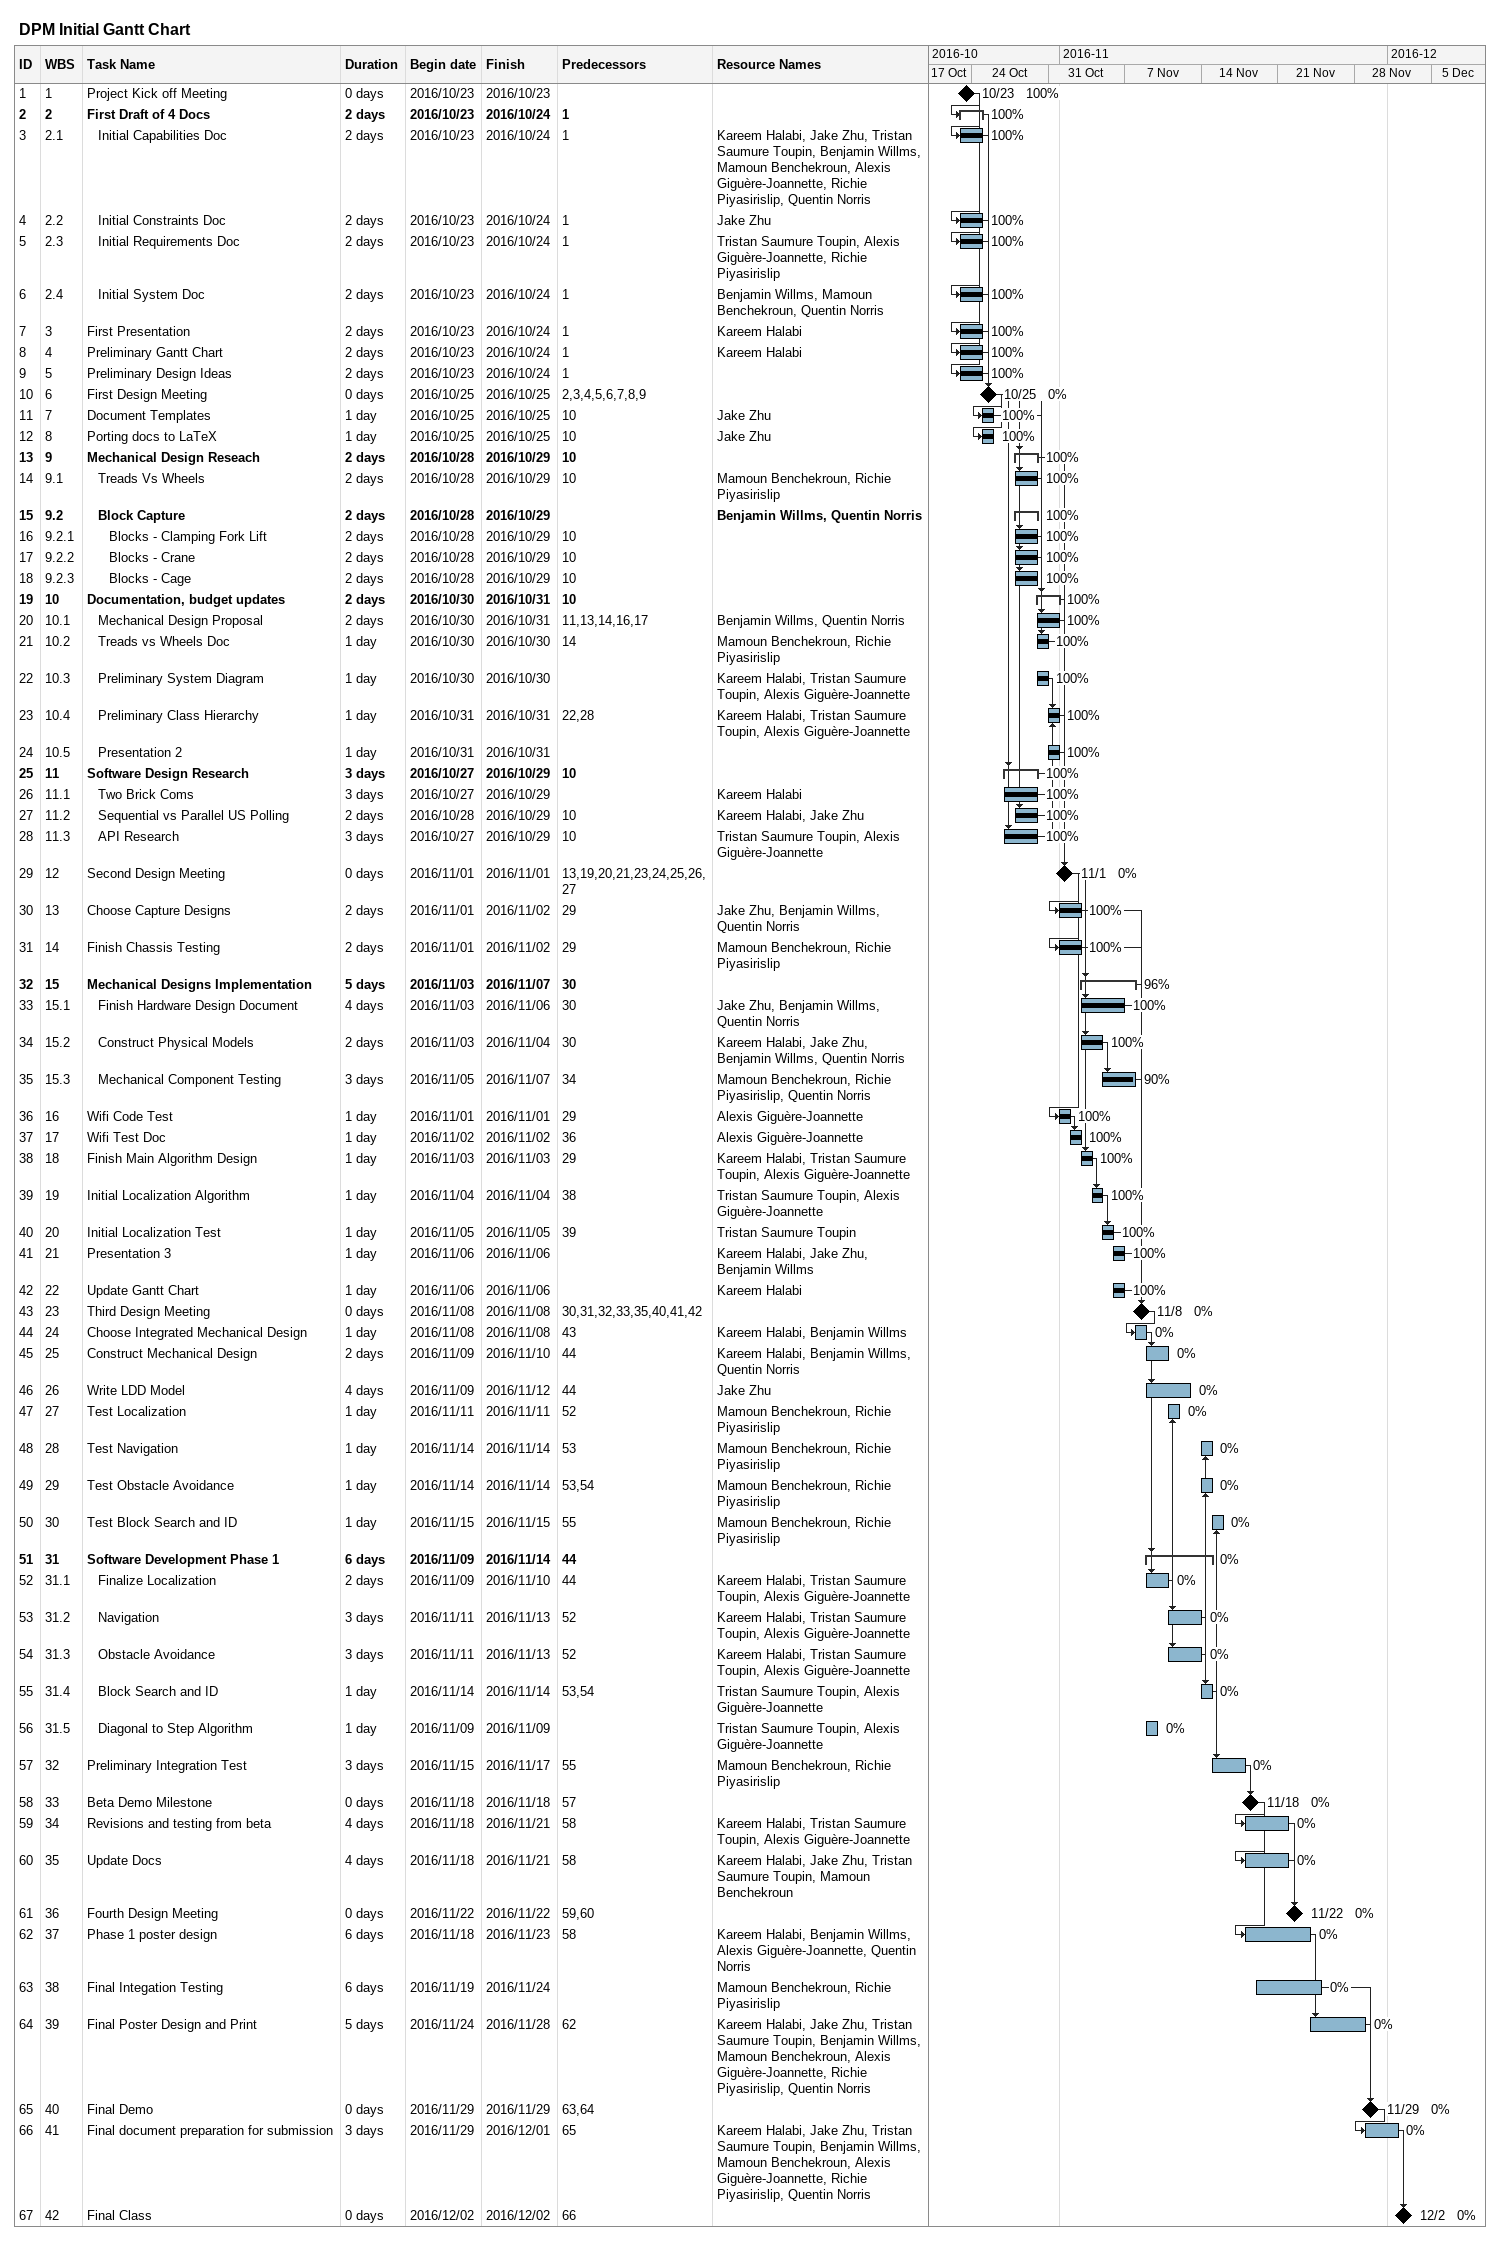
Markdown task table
DPM Initial Gantt Chart

| ID | WBS | Task | Duration | Start | Finish | Predecessors | Resources | % complete |
|---|---|---|---|---|---|---|---|---|
| 1 | 1 | Project Kick off Meeting | 0d | 2016-10-23 | 2016-10-23 |  |  | 100 |
| 2 | 2 | **First Draft of 4 Docs** | 2d | 2016-10-23 | 2016-10-24 | 1 |  | 100 |
| 3 | 2.1 | Initial Capabilities Doc | 2d | 2016-10-23 | 2016-10-24 | 1 | Kareem Halabi, Jake Zhu, Tristan Saumure Toupin, Benjamin Willms, Mamoun Benchekroun, Alexis Giguère-Joannette, Richie Piyasirislip, Quentin Norris | 100 |
| 4 | 2.2 | Initial Constraints Doc | 2d | 2016-10-23 | 2016-10-24 | 1 | Jake Zhu | 100 |
| 5 | 2.3 | Initial Requirements Doc | 2d | 2016-10-23 | 2016-10-24 | 1 | Tristan Saumure Toupin, Alexis Giguère-Joannette, Richie Piyasirislip | 100 |
| 6 | 2.4 | Initial System Doc | 2d | 2016-10-23 | 2016-10-24 | 1 | Benjamin Willms, Mamoun Benchekroun, Quentin Norris | 100 |
| 7 | 3 | First Presentation | 2d | 2016-10-23 | 2016-10-24 | 1 | Kareem Halabi | 100 |
| 8 | 4 | Preliminary Gantt Chart | 2d | 2016-10-23 | 2016-10-24 | 1 | Kareem Halabi | 100 |
| 9 | 5 | Preliminary Design Ideas | 2d | 2016-10-23 | 2016-10-24 | 1 |  | 100 |
| 10 | 6 | First Design Meeting | 0d | 2016-10-25 | 2016-10-25 | 2, 3, 4, 5, 6, 7, 8, 9 |  | 0 |
| 11 | 7 | Document Templates | 1d | 2016-10-25 | 2016-10-25 | 10 | Jake Zhu | 100 |
| 12 | 8 | Porting docs to LaTeX | 1d | 2016-10-25 | 2016-10-25 | 10 | Jake Zhu | 100 |
| 13 | 9 | **Mechanical Design Reseach** | 2d | 2016-10-28 | 2016-10-29 | 10 |  | 100 |
| 14 | 9.1 | Treads Vs Wheels | 2d | 2016-10-28 | 2016-10-29 | 10 | Mamoun Benchekroun, Richie Piyasirislip | 100 |
| 15 | 9.2 | **Block Capture** | 2d | 2016-10-28 | 2016-10-29 |  | Benjamin Willms, Quentin Norris | 100 |
| 16 | 9.2.1 | Blocks - Clamping Fork Lift | 2d | 2016-10-28 | 2016-10-29 | 10 |  | 100 |
| 17 | 9.2.2 | Blocks - Crane | 2d | 2016-10-28 | 2016-10-29 | 10 |  | 100 |
| 18 | 9.2.3 | Blocks - Cage | 2d | 2016-10-28 | 2016-10-29 | 10 |  | 100 |
| 19 | 10 | **Documentation, budget updates** | 2d | 2016-10-30 | 2016-10-31 | 10 |  | 100 |
| 20 | 10.1 | Mechanical Design Proposal | 2d | 2016-10-30 | 2016-10-31 | 11, 13, 14, 16, 17 | Benjamin Willms, Quentin Norris | 100 |
| 21 | 10.2 | Treads vs Wheels Doc | 1d | 2016-10-30 | 2016-10-30 | 14 | Mamoun Benchekroun, Richie Piyasirislip | 100 |
| 22 | 10.3 | Preliminary System Diagram | 1d | 2016-10-30 | 2016-10-30 |  | Kareem Halabi, Tristan Saumure Toupin, Alexis Giguère-Joannette | 100 |
| 23 | 10.4 | Preliminary Class Hierarchy | 1d | 2016-10-31 | 2016-10-31 | 22, 28 | Kareem Halabi, Tristan Saumure Toupin, Alexis Giguère-Joannette | 100 |
| 24 | 10.5 | Presentation 2 | 1d | 2016-10-31 | 2016-10-31 |  |  | 100 |
| 25 | 11 | **Software Design Research** | 3d | 2016-10-27 | 2016-10-29 | 10 |  | 100 |
| 26 | 11.1 | Two Brick Coms | 3d | 2016-10-27 | 2016-10-29 |  | Kareem Halabi | 100 |
| 27 | 11.2 | Sequential vs Parallel US Polling | 2d | 2016-10-28 | 2016-10-29 | 10 | Kareem Halabi, Jake Zhu | 100 |
| 28 | 11.3 | API Research | 3d | 2016-10-27 | 2016-10-29 | 10 | Tristan Saumure Toupin, Alexis Giguère-Joannette | 100 |
| 29 | 12 | Second Design Meeting | 0d | 2016-11-01 | 2016-11-01 | 13, 19, 20, 21, 23, 24, 25, 26, 27 |  | 0 |
| 30 | 13 | Choose Capture Designs | 2d | 2016-11-01 | 2016-11-02 | 29 | Jake Zhu, Benjamin Willms, Quentin Norris | 100 |
| 31 | 14 | Finish Chassis Testing | 2d | 2016-11-01 | 2016-11-02 | 29 | Mamoun Benchekroun, Richie Piyasirislip | 100 |
| 32 | 15 | **Mechanical Designs Implementation** | 5d | 2016-11-03 | 2016-11-07 | 30 |  | 96 |
| 33 | 15.1 | Finish Hardware Design Document | 4d | 2016-11-03 | 2016-11-06 | 30 | Jake Zhu, Benjamin Willms, Quentin Norris | 100 |
| 34 | 15.2 | Construct Physical Models | 2d | 2016-11-03 | 2016-11-04 | 30 | Kareem Halabi, Jake Zhu, Benjamin Willms, Quentin Norris | 100 |
| 35 | 15.3 | Mechanical Component Testing | 3d | 2016-11-05 | 2016-11-07 | 34 | Mamoun Benchekroun, Richie Piyasirislip, Quentin Norris | 90 |
| 36 | 16 | Wifi Code Test | 1d | 2016-11-01 | 2016-11-01 | 29 | Alexis Giguère-Joannette | 100 |
| 37 | 17 | Wifi Test Doc | 1d | 2016-11-02 | 2016-11-02 | 36 | Alexis Giguère-Joannette | 100 |
| 38 | 18 | Finish Main Algorithm Design | 1d | 2016-11-03 | 2016-11-03 | 29 | Kareem Halabi, Tristan Saumure Toupin, Alexis Giguère-Joannette | 100 |
| 39 | 19 | Initial Localization Algorithm | 1d | 2016-11-04 | 2016-11-04 | 38 | Tristan Saumure Toupin, Alexis Giguère-Joannette | 100 |
| 40 | 20 | Initial Localization Test | 1d | 2016-11-05 | 2016-11-05 | 39 | Tristan Saumure Toupin | 100 |
| 41 | 21 | Presentation 3 | 1d | 2016-11-06 | 2016-11-06 |  | Kareem Halabi, Jake Zhu, Benjamin Willms | 100 |
| 42 | 22 | Update Gantt Chart | 1d | 2016-11-06 | 2016-11-06 |  | Kareem Halabi | 100 |
| 43 | 23 | Third Design Meeting | 0d | 2016-11-08 | 2016-11-08 | 30, 31, 32, 33, 35, 40, 41, 42 |  | 0 |
| 44 | 24 | Choose Integrated Mechanical Design | 1d | 2016-11-08 | 2016-11-08 | 43 | Kareem Halabi, Benjamin Willms | 0 |
| 45 | 25 | Construct Mechanical Design | 2d | 2016-11-09 | 2016-11-10 | 44 | Kareem Halabi, Benjamin Willms, Quentin Norris | 0 |
| 46 | 26 | Write LDD Model | 4d | 2016-11-09 | 2016-11-12 | 44 | Jake Zhu | 0 |
| 47 | 27 | Test Localization | 1d | 2016-11-11 | 2016-11-11 | 52 | Mamoun Benchekroun, Richie Piyasirislip | 0 |
| 48 | 28 | Test Navigation | 1d | 2016-11-14 | 2016-11-14 | 53 | Mamoun Benchekroun, Richie Piyasirislip | 0 |
| 49 | 29 | Test Obstacle Avoidance | 1d | 2016-11-14 | 2016-11-14 | 53, 54 | Mamoun Benchekroun, Richie Piyasirislip | 0 |
| 50 | 30 | Test Block Search and ID | 1d | 2016-11-15 | 2016-11-15 | 55 | Mamoun Benchekroun, Richie Piyasirislip | 0 |
| 51 | 31 | **Software Development Phase 1** | 6d | 2016-11-09 | 2016-11-14 | 44 |  | 0 |
| 52 | 31.1 | Finalize Localization | 2d | 2016-11-09 | 2016-11-10 | 44 | Kareem Halabi, Tristan Saumure Toupin, Alexis Giguère-Joannette | 0 |
| 53 | 31.2 | Navigation | 3d | 2016-11-11 | 2016-11-13 | 52 | Kareem Halabi, Tristan Saumure Toupin, Alexis Giguère-Joannette | 0 |
| 54 | 31.3 | Obstacle Avoidance | 3d | 2016-11-11 | 2016-11-13 | 52 | Kareem Halabi, Tristan Saumure Toupin, Alexis Giguère-Joannette | 0 |
| 55 | 31.4 | Block Search and ID | 1d | 2016-11-14 | 2016-11-14 | 53, 54 | Tristan Saumure Toupin, Alexis Giguère-Joannette | 0 |
| 56 | 31.5 | Diagonal to Step Algorithm | 1d | 2016-11-09 | 2016-11-09 |  | Tristan Saumure Toupin, Alexis Giguère-Joannette | 0 |
| 57 | 32 | Preliminary Integration Test | 3d | 2016-11-15 | 2016-11-17 | 55 | Mamoun Benchekroun, Richie Piyasirislip | 0 |
| 58 | 33 | Beta Demo Milestone | 0d | 2016-11-18 | 2016-11-18 | 57 |  | 0 |
| 59 | 34 | Revisions and testing from beta | 4d | 2016-11-18 | 2016-11-21 | 58 | Kareem Halabi, Tristan Saumure Toupin, Alexis Giguère-Joannette | 0 |
| 60 | 35 | Update Docs | 4d | 2016-11-18 | 2016-11-21 | 58 | Kareem Halabi, Jake Zhu, Tristan Saumure Toupin, Mamoun Benchekroun | 0 |
| 61 | 36 | Fourth Design Meeting | 0d | 2016-11-22 | 2016-11-22 | 59, 60 |  | 0 |
| 62 | 37 | Phase 1 poster design | 6d | 2016-11-18 | 2016-11-23 | 58 | Kareem Halabi, Benjamin Willms, Alexis Giguère-Joannette, Quentin Norris | 0 |
| 63 | 38 | Final Integation Testing | 6d | 2016-11-19 | 2016-11-24 |  | Mamoun Benchekroun, Richie Piyasirislip | 0 |
| 64 | 39 | Final Poster Design and Print | 5d | 2016-11-24 | 2016-11-28 | 62 | Kareem Halabi, Jake Zhu, Tristan Saumure Toupin, Benjamin Willms, Mamoun Benchekroun, Alexis Giguère-Joannette, Richie Piyasirislip, Quentin Norris | 0 |
| 65 | 40 | Final Demo | 0d | 2016-11-29 | 2016-11-29 | 63, 64 |  | 0 |
| 66 | 41 | Final document preparation for submission | 3d | 2016-11-29 | 2016-12-01 | 65 | Kareem Halabi, Jake Zhu, Tristan Saumure Toupin, Benjamin Willms, Mamoun Benchekroun, Alexis Giguère-Joannette, Richie Piyasirislip, Quentin Norris | 0 |
| 67 | 42 | Final Class | 0d | 2016-12-02 | 2016-12-02 | 66 |  | 0 |
